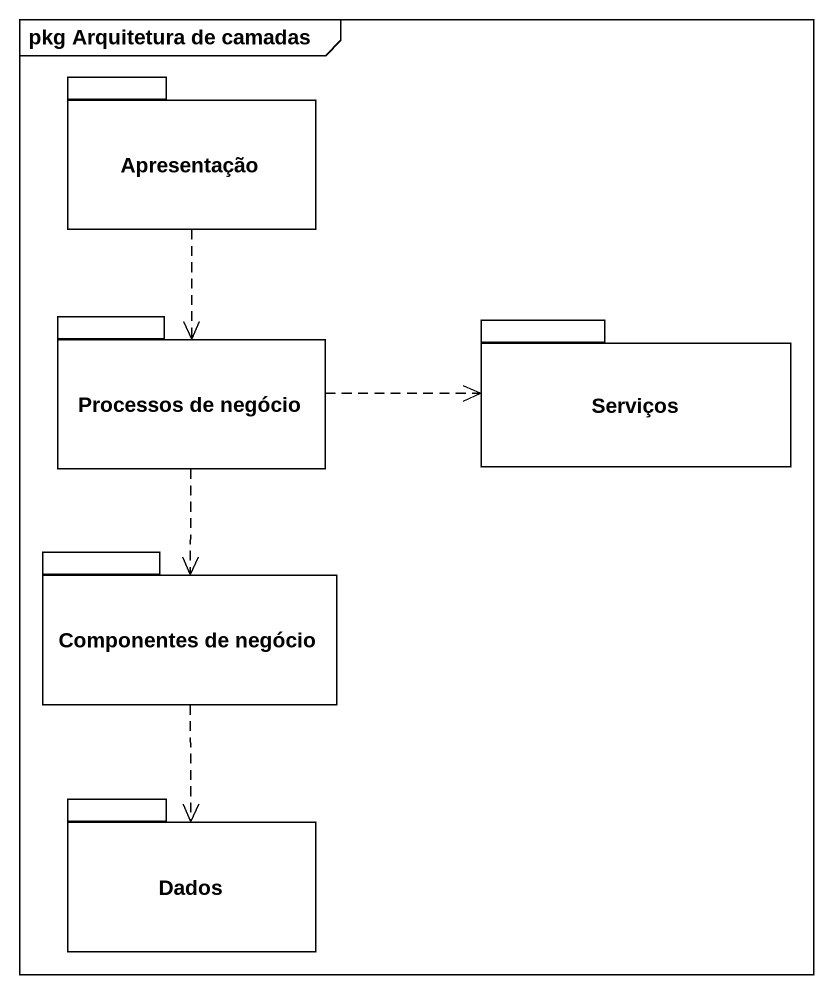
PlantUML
@startuml
mainframe pkg Arquitetura de camadas
package Apresentação {
}
package "Processos de negócio" as Processos_de_negócio {
}
package Serviços {
}
package "Componentes de negócio" as Componentes_de_negócio {
}
package Dados {
}
Apresentação ..> Processos_de_negócio
Processos_de_negócio .right.> Serviços
Processos_de_negócio ..> Componentes_de_negócio
Componentes_de_negócio ..> Dados
@enduml
